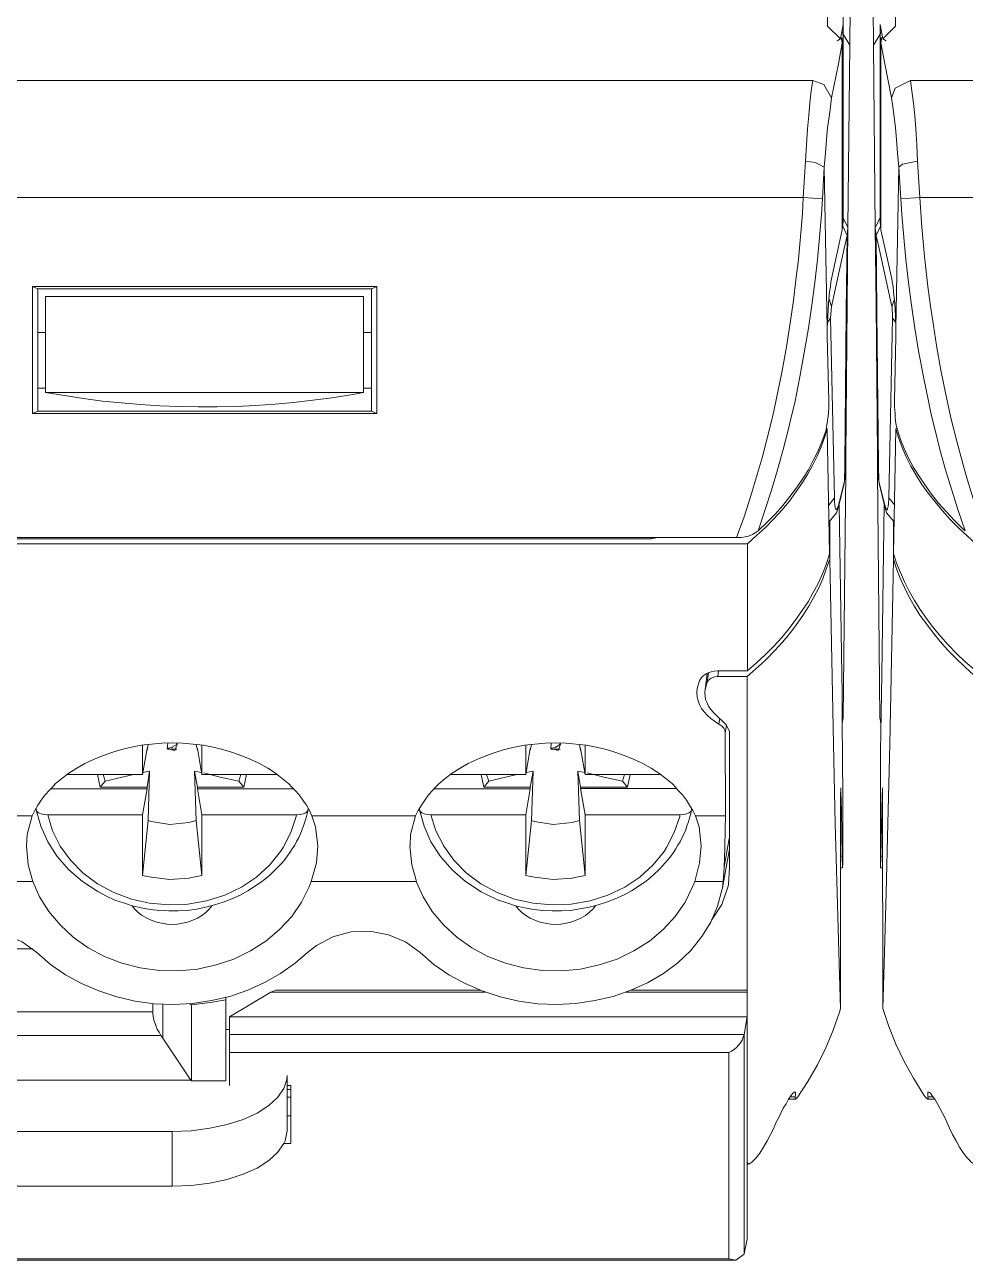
# Model space of a CAD drawing. Header units: inches. Extents: x 0.1 to 89.7, y 0.1 to 57.6.
# Drawn here: x 78.728 to 79.208, y 21.604 to 22.235 of the extents above; entities that cross this region are included whole.
import ezdxf
from ezdxf.enums import TextEntityAlignment as Align

# ---------------------------------------------------------------- set-up
doc = ezdxf.new("R2010")
doc.units = ezdxf.units.IN
doc.header["$MEASUREMENT"] = 0
doc.layers.add('OBJECT', color=140, linetype='Continuous')
doc.layers.add('PSYMS', color=7, linetype='Continuous')
doc.styles.add('WD', font='romans.shx', dxfattribs={"height": 0.185})

# ---------------------------------------------------------------- blocks, each defined once
blk = doc.blocks.new('440R_S13R2')
at = {"layer": 'OBJECT', "color": 7, "lineweight": 9}
for points in [[(-0.00526, 3.98708), (-0.00526, 0.63242)], [(0.86606, 3.98708), (0.86606, 0.63242)], [(-0.01654, 0.62272), (-0.01724, 0.69838)], [(0.87821, 0.69838), (0.87746, 0.62272)], [(0.87399, 0.6274), (0.87399, 0.69046)], [(-0.01322, 0.63329), (-0.01179, 0.62593)], [(-0.01322, 0.63314), (-0.01322, 0.6274)], [(-0.01296, 0.62955), (-0.01322, 0.6274)], [(-0.00526, 0.63242), (-0.01179, 0.62593)], [(0.86606, 0.63242), (0.87274, 0.62593)], [(0.87274, 0.62593), (0.87399, 0.63329)], [(0.87399, 0.6274), (0.87376, 0.62955)], [(-0.01322, 0.62842), (-0.01654, 0.62272)], [(-0.01322, 0.5522), (-0.01322, 0.62744)], [(-0.01322, 0.62744), (-0.01281, 0.62385)], [(-0.01281, 0.62385), (-0.01071, 0.61314)], [(-0.01281, 0.54884), (-0.01281, 0.62385)], [(-0.01226, 0.62676), (-0.01279, 0.62382)], [(-0.01179, 0.62593), (-0.01013, 0.62495)], [(0.87104, 0.62495), (0.87274, 0.62593)], [(0.87165, 0.61314), (0.87361, 0.62385)], [(0.87361, 0.62382), (0.87304, 0.62676)], [(0.87361, 0.62385), (0.87399, 0.62744)], [(0.87361, 0.54884), (0.87361, 0.62385)], [(0.87746, 0.62272), (0.87399, 0.62842)], [(0.87399, 0.5522), (0.87399, 0.62744)], [(-0.01573, 0.52884), (-0.01654, 0.62272)], [(0.87746, 0.62272), (0.87651, 0.52884)], [(-0.00735, 0.59559), (-0.01071, 0.61314)], [(0.87165, 0.61314), (0.86814, 0.59559)], [(0.0024, 0.6045), (-0.00541, 0.60061), (-0.00735, 0.59559)], [(0.59082, 0.6045), (0.00238, 0.6045)], [(0.00238, 0.6045), (0.00319, 0.59921), (0.00389, 0.59295), (0.00459, 0.58654), (0.00517, 0.57959), (0.00572, 0.57152), (0.0061, 0.56306)], [(0.8584, 0.6045), (0.57747, 0.6045)], [(0.85463, 0.56303), (0.8552, 0.57156), (0.8558, 0.57959), (0.85633, 0.58654), (0.85693, 0.59295), (0.85761, 0.59921), (0.8584, 0.6045)], [(0.86814, 0.59559), (0.86414, 0.60253), (0.8584, 0.6045)], [(-0.00735, 0.59559), (-0.00669, 0.59099), (-0.006, 0.58586), (-0.00526, 0.58012), (-0.00471, 0.5742), (-0.00418, 0.56718), (-0.00364, 0.56001)], [(0.86436, 0.56001), (0.86493, 0.56718), (0.86553, 0.5742), (0.86606, 0.58012), (0.86678, 0.58586), (0.86746, 0.59099), (0.86814, 0.59559)], [(-0.00364, 0.56001), (-0.00515, 0.47718)], [(0.0061, 0.56303), (-0.00168, 0.56152), (-0.00364, 0.56001)], [(-0.00364, 0.56001), (-0.00249, 0.54371)], [(0.0061, 0.56306), (0.00725, 0.54427)], [(0.85353, 0.54427), (0.85463, 0.56303)], [(0.86436, 0.56001), (0.85991, 0.56235), (0.85463, 0.56303)], [(0.86338, 0.54371), (0.86436, 0.56001)], [(0.86436, 0.56001), (0.86591, 0.47718)], [(-0.01322, 0.5522), (-0.01322, 0.53186)], [(-0.01281, 0.54884), (-0.01281, 0.52771)], [(0.87361, 0.54884), (0.87361, 0.52771)], [(0.87399, 0.5522), (0.87399, 0.53186)], [(0.03059, 0.37288), (0.02696, 0.38334), (0.02368, 0.39375), (0.02047, 0.4042), (0.01753, 0.41477), (0.01491, 0.42533), (0.01321, 0.43198), (0.01181, 0.43869), (0.00908, 0.45205), (0.00651, 0.46541), (0.00459, 0.47718), (0.00293, 0.48892), (0.00138, 0.50058), (-0.00002, 0.51243), (-0.00069, 0.52005), (-0.00139, 0.52771), (-0.00205, 0.53563), (-0.00249, 0.54371)], [(-0.00247, 0.54367), (0.00727, 0.54427)], [(0.60295, 0.54427), (0.00725, 0.54427)], [(0.04157, 0.36941), (0.03953, 0.37511), (0.03744, 0.38096), (0.03368, 0.39277), (0.03176, 0.39892), (0.03006, 0.40503), (0.02829, 0.4113), (0.02659, 0.41767), (0.02338, 0.43035), (0.02059, 0.44299), (0.01808, 0.45552), (0.01572, 0.46831), (0.01417, 0.47846), (0.01263, 0.48846), (0.0114, 0.49861), (0.01047, 0.50627), (0.00961, 0.51393), (0.00834, 0.5291), (0.00727, 0.54427)], [(0.85353, 0.54427), (0.56534, 0.54427)], [(0.85353, 0.54427), (0.85312, 0.5362), (0.85244, 0.52812), (0.85172, 0.52035), (0.85104, 0.51254), (0.8498, 0.50197), (0.84852, 0.49141), (0.84701, 0.48084), (0.84489, 0.46748), (0.84259, 0.45428), (0.8398, 0.44107), (0.83837, 0.4345), (0.83682, 0.42798), (0.83467, 0.41922), (0.8324, 0.41047), (0.82991, 0.40183), (0.82659, 0.39085), (0.82312, 0.38013), (0.81916, 0.36941)], [(0.86338, 0.54371), (0.86286, 0.53563), (0.86221, 0.52771), (0.86146, 0.52005), (0.86082, 0.51243), (0.85953, 0.50058), (0.85799, 0.48892), (0.85618, 0.47718), (0.85425, 0.46541), (0.85184, 0.45205), (0.84912, 0.43869), (0.84757, 0.43198), (0.84591, 0.42533), (0.84323, 0.41477), (0.84029, 0.4042), (0.83727, 0.39375), (0.8338, 0.38334), (0.83033, 0.37288)], [(0.85353, 0.54427), (0.86342, 0.54367)], [(-0.01322, 0.53382), (-0.01573, 0.52884)], [(0.87651, 0.52884), (0.87399, 0.53382)], [(-0.01528, 0.48933), (-0.01573, 0.52884)], [(-0.01573, 0.52884), (-0.01515, 0.5248)], [(-0.01307, 0.52967), (-0.01528, 0.5248)], [(-0.01322, 0.53186), (-0.01281, 0.52771)], [(-0.01281, 0.52771), (-0.00718, 0.50254)], [(0.87361, 0.52771), (0.86799, 0.50254)], [(0.87361, 0.52771), (0.87399, 0.53186)], [(0.87606, 0.5248), (0.87384, 0.52967)], [(0.87606, 0.48933), (0.87651, 0.52884)], [(0.87606, 0.5248), (0.87651, 0.52884)], [(-0.01377, 0.51812), (-0.01528, 0.5248)], [(-0.01488, 0.48556), (-0.01528, 0.5248)], [(0.87606, 0.5248), (0.87455, 0.51812)], [(0.87565, 0.48556), (0.87606, 0.5248)], [(-0.01377, 0.51812), (-0.0072, 0.48835)], [(0.86799, 0.48835), (0.87455, 0.51812)], [(-0.00515, 0.47718), (-0.00526, 0.48333), (-0.00569, 0.48975), (-0.00626, 0.49586), (-0.00654, 0.49865), (-0.00692, 0.50099), (-0.00718, 0.50254)], [(0.86591, 0.47718), (0.86618, 0.48333), (0.86648, 0.48975), (0.86708, 0.49586), (0.86746, 0.49865), (0.86772, 0.50099), (0.86799, 0.50254)], [(0.45721, 0.43326), (0.45721, 0.4985)], [(0.46, 0.49737), (0.45721, 0.4985)], [(0.6343, 0.4985), (0.45721, 0.4985)], [(0.46, 0.49737), (0.46, 0.4462)], [(0.46, 0.49737), (0.63152, 0.49737)], [(0.63152, 0.49737), (0.6343, 0.4985)], [(0.63152, 0.49737), (0.63152, 0.4462)], [(0.6343, 0.43326), (0.6343, 0.4985)], [(-0.01528, 0.48933), (-0.01462, 0.41183)], [(-0.00585, 0.49209), (-0.0072, 0.48835)], [(0.46391, 0.49348), (0.62747, 0.49348)], [(0.46391, 0.44409), (0.46391, 0.49348)], [(0.62747, 0.44409), (0.62747, 0.49348)], [(0.86799, 0.48835), (0.86678, 0.49209)], [(0.87606, 0.48933), (0.87538, 0.41183)], [(-0.01488, 0.48556), (-0.01403, 0.40669)], [(-0.00685, 0.48235), (-0.00707, 0.48835)], [(0.86799, 0.48835), (0.86757, 0.48235)], [(0.87565, 0.48556), (0.87485, 0.40669)], [(-0.00873, 0.38986), (-0.00685, 0.48235)], [(-0.00685, 0.48235), (-0.00515, 0.48001)], [(-0.00515, 0.47292), (-0.00515, 0.47718)], [(0.86591, 0.47292), (0.86591, 0.47718)], [(0.86606, 0.48001), (0.86757, 0.48235)], [(0.86757, 0.48235), (0.86953, 0.38986)], [(-0.00585, 0.43979), (-0.00515, 0.47292)], [(0.46391, 0.47484), (0.46, 0.47484)], [(0.63152, 0.47484), (0.62747, 0.47484)], [(0.86663, 0.43979), (0.86591, 0.47292)], [(0.46, 0.4462), (0.46, 0.43439)], [(0.46, 0.4462), (0.46391, 0.4462)], [(0.62747, 0.4462), (0.63152, 0.4462)], [(0.63152, 0.4462), (0.63152, 0.43439)], [(-0.0043, 0.42477), (-0.00471, 0.42632), (-0.00503, 0.42824), (-0.00541, 0.43077), (-0.00552, 0.43326), (-0.00585, 0.43673), (-0.00585, 0.43979)], [(0.46391, 0.44409), (0.62747, 0.44409)], [(0.46391, 0.44409), (0.47368, 0.44243), (0.48342, 0.44092), (0.49312, 0.43967), (0.503, 0.43869), (0.51274, 0.43786), (0.52264, 0.43715), (0.53245, 0.43688), (0.54234, 0.43662), (0.55223, 0.43662), (0.56196, 0.43688), (0.57187, 0.43745), (0.58175, 0.43801), (0.59149, 0.43896), (0.60138, 0.44009), (0.61113, 0.44133), (0.62086, 0.44288), (0.62747, 0.44409)], [(0.86523, 0.42477), (0.86553, 0.42632), (0.86591, 0.42824), (0.86618, 0.43077), (0.86648, 0.43326), (0.86663, 0.43673), (0.86663, 0.43979)], [(0.46, 0.43439), (0.45721, 0.43326)], [(0.6343, 0.43326), (0.45721, 0.43326)], [(0.46, 0.43439), (0.63152, 0.43439)], [(0.63152, 0.43439), (0.6343, 0.43326)], [(-0.00626, 0.36119), (-0.00503, 0.42533)], [(-0.00456, 0.4256), (-0.00503, 0.42533)], [(-0.00503, 0.42533), (-0.00349, 0.42047), (-0.00183, 0.41575), (0.00027, 0.411), (0.00266, 0.40613), (0.00529, 0.40152), (0.00834, 0.39681), (0.01155, 0.3922), (0.01506, 0.38779), (0.01881, 0.38319), (0.02283, 0.37873), (0.02712, 0.37443), (0.03176, 0.37009), (0.03604, 0.3662)], [(-0.0043, 0.42477), (-0.00264, 0.4199), (-0.00083, 0.41518), (0.00138, 0.41032), (0.00389, 0.40556), (0.00683, 0.401), (0.00989, 0.39639), (0.01321, 0.39179), (0.01683, 0.38722), (0.0207, 0.38277), (0.02491, 0.37832), (0.02936, 0.37398), (0.03059, 0.37288)], [(0.82478, 0.3662), (0.8295, 0.37054), (0.83406, 0.3747), (0.83837, 0.37915), (0.84244, 0.3836), (0.84621, 0.38805), (0.84953, 0.39266), (0.85274, 0.39722), (0.85565, 0.40183), (0.85825, 0.40654), (0.86067, 0.4113), (0.8627, 0.41617), (0.86452, 0.42088), (0.86576, 0.42533)], [(0.83033, 0.37288), (0.83478, 0.37719), (0.83908, 0.38153), (0.84301, 0.38598), (0.8467, 0.39054), (0.85006, 0.39511), (0.85327, 0.39975), (0.85618, 0.40432), (0.8587, 0.40903), (0.86104, 0.41379), (0.86301, 0.41866), (0.86482, 0.42337), (0.86523, 0.42477)], [(0.86538, 0.4256), (0.86576, 0.42533)], [(0.86708, 0.36119), (0.86576, 0.42533)], [(-0.01462, 0.41183), (-0.01447, 0.40322)], [(0.87538, 0.41183), (0.87538, 0.40322)], [(-0.01334, 0.27677), (-0.01447, 0.40322)], [(-0.01447, 0.40322), (-0.01388, 0.39847)], [(-0.01447, 0.40307), (-0.01377, 0.39722)], [(-0.01403, 0.40669), (-0.01388, 0.39847)], [(0.8741, 0.27677), (0.87538, 0.40322)], [(0.87455, 0.39722), (0.87538, 0.40307)], [(0.87485, 0.40669), (0.87467, 0.39847)], [(0.87467, 0.39847), (0.87538, 0.40322)], [(-0.01377, 0.39722), (-0.01388, 0.39847)], [(-0.01388, 0.39847), (-0.01098, 0.38654)], [(-0.01071, 0.38526), (-0.01377, 0.39722)], [(0.87455, 0.39722), (0.87165, 0.38526)], [(0.8718, 0.38654), (0.87467, 0.39847)], [(0.87467, 0.39847), (0.87455, 0.39722)], [(-0.01028, 0.38462), (-0.01001, 0.38402), (-0.00986, 0.38386), (-0.00975, 0.38375), (-0.0096, 0.38386), (-0.00947, 0.38402), (-0.00932, 0.38462), (-0.00901, 0.38526), (-0.0089, 0.38722), (-0.00873, 0.38986)], [(-0.00873, 0.38986), (-0.00569, 0.38609)], [(0.86663, 0.38609), (0.86953, 0.38986)], [(0.86953, 0.38986), (0.86965, 0.38779), (0.8698, 0.38609), (0.86999, 0.38485), (0.87025, 0.38402), (0.8704, 0.38386), (0.87055, 0.38375), (0.87063, 0.38386), (0.87078, 0.38402), (0.87119, 0.38462)], [(-0.01115, 0.38654), (-0.01237, 0.29889)], [(-0.01071, 0.38526), (-0.01098, 0.38654)], [(-0.01098, 0.38654), (-0.01028, 0.38462)], [(-0.01071, 0.38526), (-0.00986, 0.3822)], [(-0.00986, 0.3822), (-0.006, 0.3776)], [(0.86678, 0.3776), (0.87063, 0.3822)], [(0.87063, 0.3822), (0.87165, 0.38526)], [(0.87119, 0.38462), (0.8718, 0.38654)], [(0.8718, 0.38654), (0.87165, 0.38526)], [(0.87195, 0.38613), (0.87331, 0.29889)], [(-0.00626, 0.35828), (-0.00626, 0.37775)], [(0.86719, 0.35828), (0.86719, 0.37775)], [(0.81916, 0.36941), (0.04157, 0.36941)], [(0.08543, 0.36885), (0.77539, 0.36885)], [(0.77539, 0.36885), (0.77539, 0.36941)], [(0.77539, 0.36885), (0.77882, 0.36941)], [(0.83033, 0.37288), (0.82889, 0.3719), (0.82738, 0.37107), (0.82546, 0.37024), (0.82365, 0.36979), (0.82172, 0.36956), (0.81916, 0.36941)], [(0.03604, 0.3662), (0.82478, 0.3662)], [(0.82478, 0.30085), (0.82478, 0.3662)], [(-0.00626, 0.35828), (-0.0082, 0.26315), (-0.00917, 0.2224), (-0.01013, 0.18678), (-0.01098, 0.15618), (-0.01179, 0.12723)], [(-0.00626, 0.36119), (-0.00471, 0.35636), (-0.00275, 0.35149), (-0.00069, 0.34662), (0.00166, 0.34187), (0.00444, 0.33715), (0.00738, 0.33239), (0.01063, 0.32783), (0.01406, 0.32323), (0.01781, 0.31877), (0.02187, 0.31432), (0.02615, 0.30987), (0.03061, 0.30557), (0.03547, 0.30142), (0.03604, 0.30085)], [(-0.00626, 0.35828), (-0.00473, 0.35341), (-0.0029, 0.34855), (-0.00069, 0.34383), (0.00165, 0.33907), (0.00436, 0.33436), (0.00725, 0.3296), (0.01063, 0.32504), (0.01406, 0.32047), (0.01764, 0.31598), (0.0217, 0.31153), (0.026, 0.30708), (0.0263, 0.30696)], [(0.82478, 0.30085), (0.8295, 0.305), (0.83406, 0.30934), (0.83837, 0.3136), (0.84244, 0.31809), (0.84621, 0.32266), (0.8498, 0.32726), (0.85297, 0.33187), (0.85606, 0.33647), (0.8587, 0.34115), (0.86119, 0.3459), (0.86342, 0.35073), (0.86523, 0.35564), (0.86693, 0.36047), (0.86708, 0.36119)], [(0.83467, 0.30696), (0.83878, 0.31126), (0.84286, 0.31572), (0.84655, 0.32017), (0.85006, 0.32473), (0.85338, 0.32934), (0.85633, 0.33409), (0.85901, 0.33881), (0.86146, 0.34353), (0.86357, 0.34828), (0.86538, 0.35315), (0.86708, 0.35802), (0.86719, 0.35828)], [(0.86719, 0.35828), (0.86912, 0.26315), (0.86999, 0.2224), (0.87093, 0.18678), (0.8718, 0.15618), (0.87274, 0.12723)], [(0.0263, 0.30696), (0.03338, 0.30013), (0.03604, 0.29791)], [(0.82474, 0.29791), (0.8321, 0.30447), (0.83467, 0.30696)], [(-0.01237, 0.29889), (-0.01249, 0.289), (-0.01264, 0.27911), (-0.01281, 0.26927), (-0.01296, 0.25953), (-0.01296, 0.24964), (-0.01307, 0.24089)], [(0.80942, 0.30085), (0.80776, 0.3007), (0.80625, 0.3004), (0.80471, 0.29987), (0.80391, 0.29945), (0.80305, 0.29904), (0.80207, 0.29832), (0.80127, 0.29749), (0.80071, 0.29666), (0.80025, 0.29594)], [(0.80418, 0.2996), (0.80305, 0.29138)], [(0.80407, 0.295), (0.80482, 0.29987)], [(0.80942, 0.30085), (0.82478, 0.30085)], [(0.80957, 0.29791), (0.80999, 0.30085)], [(0.87384, 0.24089), (0.87376, 0.25074), (0.87376, 0.26062), (0.87361, 0.27036), (0.87361, 0.28025), (0.87346, 0.29013), (0.87331, 0.29889)], [(0.80025, 0.29594), (0.79905, 0.29179)], [(0.80407, 0.295), (0.80305, 0.29138)], [(0.80957, 0.29791), (0.80806, 0.29779), (0.80663, 0.29734), (0.80614, 0.29708), (0.80557, 0.29666), (0.80459, 0.29598), (0.80433, 0.29542), (0.80407, 0.295)], [(0.82474, 0.29791), (0.80957, 0.29791)], [(0.82474, 0.27149), (0.82474, 0.29791)], [(0.79905, 0.29179), (0.79886, 0.28968), (0.79905, 0.2876), (0.79946, 0.28553), (0.80025, 0.2836), (0.80127, 0.2816), (0.80252, 0.27979), (0.80418, 0.27802), (0.80599, 0.27636), (0.80791, 0.27496), (0.81018, 0.27353)], [(0.80305, 0.29138), (0.80293, 0.28972), (0.80305, 0.28787), (0.80331, 0.28609), (0.80407, 0.2844), (0.80482, 0.28274), (0.80599, 0.28108), (0.80739, 0.27953)], [(-0.01334, 0.27677), (-0.01264, 0.27538)], [(-0.01334, 0.27677), (-0.01279, 0.27398)], [(0.81406, 0.273), (0.80739, 0.27953)], [(0.81018, 0.27353), (0.81059, 0.27636)], [(0.81335, 0.269), (0.81335, 0.26979), (0.81305, 0.27066), (0.81263, 0.27134), (0.81225, 0.27187), (0.81184, 0.27247), (0.81101, 0.273), (0.81018, 0.27353)], [(0.87361, 0.27538), (0.8741, 0.27677)], [(0.87361, 0.27398), (0.8741, 0.27677)], [(0.81335, 0.269), (0.81406, 0.27285)], [(0.8135, 0.22629), (0.81335, 0.269)], [(0.81561, 0.26968), (0.81406, 0.273)], [(0.81561, 0.19957), (0.81561, 0.26953)], [(0.82474, 0.05158), (0.82474, 0.27149)], [(0.52902, 0.26379), (0.52372, 0.26368), (0.51844, 0.26327), (0.51313, 0.26259), (0.50804, 0.26161), (0.50289, 0.26047), (0.49798, 0.25896), (0.49312, 0.25727), (0.48857, 0.25534), (0.48412, 0.25327), (0.47995, 0.25089), (0.47589, 0.24825), (0.47225, 0.24561), (0.46893, 0.2427), (0.46742, 0.24115), (0.46587, 0.23961), (0.4638, 0.23712), (0.46166, 0.23447), (0.45989, 0.23183), (0.45838, 0.22908), (0.45706, 0.22629)], [(0.51372, 0.24757), (0.51372, 0.2627)], [(0.51611, 0.26104), (0.51372, 0.24757)], [(0.51661, 0.263), (0.51611, 0.2601)], [(0.51611, 0.26104), (0.51611, 0.2601)], [(0.52681, 0.26368), (0.52649, 0.26089)], [(0.52649, 0.26089), (0.53043, 0.25995), (0.53153, 0.26327)], [(0.52889, 0.26149), (0.52681, 0.26119), (0.52649, 0.26089)], [(0.52666, 0.26059), (0.52902, 0.26059)], [(0.52902, 0.2613), (0.52889, 0.26149)], [(0.52902, 0.26379), (0.53426, 0.26368), (0.5396, 0.26327), (0.54491, 0.26259), (0.55004, 0.26161), (0.55502, 0.26047), (0.56004, 0.25896), (0.56491, 0.25727), (0.56951, 0.25534), (0.57396, 0.25327), (0.57813, 0.25089), (0.58219, 0.24825), (0.58562, 0.24561), (0.58898, 0.2427), (0.59064, 0.24115), (0.59204, 0.23961), (0.59428, 0.23712), (0.59621, 0.23447), (0.59804, 0.23183), (0.59956, 0.22908), (0.60092, 0.22629)], [(0.53153, 0.26327), (0.52917, 0.26176), (0.52902, 0.2613)], [(0.52902, 0.26059), (0.53138, 0.26059)], [(0.53153, 0.26327), (0.53125, 0.26368)], [(0.54142, 0.263), (0.542, 0.2601)], [(0.542, 0.26104), (0.542, 0.2601)], [(0.542, 0.26104), (0.54432, 0.24757)], [(0.54432, 0.24757), (0.54432, 0.2627)], [(0.72611, 0.26379), (0.72082, 0.26368), (0.71558, 0.26327), (0.71026, 0.26259), (0.70513, 0.26161), (0.69996, 0.26047), (0.69509, 0.25896), (0.69026, 0.25727), (0.68565, 0.25534), (0.6812, 0.25327), (0.67705, 0.25089), (0.67298, 0.24825), (0.66935, 0.24561), (0.66615, 0.2427), (0.66449, 0.24115), (0.66309, 0.23961), (0.6609, 0.23712), (0.65896, 0.23447), (0.65715, 0.23183), (0.6556, 0.22908), (0.6542, 0.22629)], [(0.71086, 0.24757), (0.71086, 0.2627)], [(0.71316, 0.26104), (0.71086, 0.24757)], [(0.71377, 0.263), (0.71316, 0.2601)], [(0.71316, 0.26104), (0.71316, 0.2601)], [(0.72392, 0.26368), (0.72365, 0.26089)], [(0.72365, 0.26089), (0.7275, 0.25995), (0.72867, 0.26327)], [(0.72611, 0.26149), (0.72407, 0.26119), (0.72365, 0.26089)], [(0.7238, 0.26059), (0.72611, 0.26059)], [(0.72611, 0.26379), (0.73143, 0.26368), (0.73671, 0.26327), (0.74195, 0.26259), (0.74712, 0.26161), (0.75233, 0.26047), (0.75716, 0.25896), (0.76203, 0.25727), (0.76659, 0.25534), (0.77105, 0.25327), (0.77527, 0.25089), (0.77924, 0.24825), (0.7829, 0.24561), (0.78625, 0.2427), (0.78776, 0.24115), (0.78912, 0.23961), (0.79139, 0.23712), (0.79342, 0.23447), (0.79508, 0.23183), (0.79678, 0.22908), (0.79807, 0.22629)], [(0.72867, 0.26327), (0.72641, 0.26176), (0.72611, 0.2613)], [(0.72611, 0.26134), (0.72611, 0.26145)], [(0.72611, 0.26059), (0.72852, 0.26059)], [(0.72867, 0.26327), (0.72837, 0.26368)], [(0.73852, 0.263), (0.73905, 0.2601)], [(0.73905, 0.26104), (0.73905, 0.2601)], [(0.73905, 0.26104), (0.74146, 0.24757)], [(0.74146, 0.24757), (0.74146, 0.2627)], [(0.51745, 0.24934), (0.51387, 0.24855)], [(0.51745, 0.24934), (0.51611, 0.24115)], [(0.51745, 0.24934), (0.51661, 0.22391)], [(0.54045, 0.24934), (0.542, 0.24115)], [(0.54045, 0.24934), (0.54415, 0.24855)], [(0.54142, 0.22391), (0.54045, 0.24934)], [(0.56336, 0.2441), (0.55377, 0.24629), (0.54532, 0.2484)], [(0.71471, 0.24934), (0.71097, 0.24855)], [(0.71471, 0.24934), (0.71316, 0.24115)], [(0.71471, 0.24934), (0.71377, 0.22391)], [(0.73765, 0.24934), (0.73905, 0.24115)], [(0.73765, 0.24934), (0.74131, 0.24855)], [(0.73852, 0.22391), (0.73765, 0.24934)], [(0.76052, 0.2441), (0.75105, 0.24629), (0.74237, 0.2484)], [(0.47476, 0.24757), (0.51372, 0.24757)], [(0.49061, 0.24757), (0.49204, 0.24115)], [(0.49451, 0.2441), (0.49204, 0.24115)], [(0.49355, 0.24757), (0.49451, 0.2441)], [(0.50915, 0.24757), (0.49451, 0.2441)], [(0.54432, 0.24757), (0.58315, 0.24757)], [(0.56336, 0.2441), (0.56438, 0.24757)], [(0.56336, 0.2441), (0.5659, 0.24115)], [(0.5659, 0.24115), (0.56726, 0.24757)], [(0.67203, 0.24757), (0.71086, 0.24757)], [(0.68784, 0.24757), (0.68924, 0.24115)], [(0.69181, 0.2441), (0.68924, 0.24115)], [(0.69064, 0.24757), (0.69181, 0.2441)], [(0.70626, 0.24757), (0.69181, 0.2441)], [(0.74146, 0.24757), (0.78025, 0.24757)], [(0.76052, 0.2441), (0.76158, 0.24757)], [(0.76052, 0.2441), (0.76312, 0.24115)], [(0.76312, 0.24115), (0.76452, 0.24757)], [(-0.01296, 0.20195), (-0.01296, 0.24089)], [(-0.01194, 0.24074), (-0.01226, 0.23085), (-0.01237, 0.22893)], [(-0.01194, 0.23602), (-0.01194, 0.24074)], [(-0.01179, 0.12723), (-0.01194, 0.23602)], [(0.51611, 0.24029), (0.46657, 0.24029)], [(0.51611, 0.24115), (0.49204, 0.24115)], [(0.51611, 0.24029), (0.51372, 0.22681)], [(0.51611, 0.24115), (0.51611, 0.24029)], [(0.542, 0.24115), (0.542, 0.24029)], [(0.5659, 0.24115), (0.542, 0.24115)], [(0.542, 0.24029), (0.54432, 0.22681)], [(0.59134, 0.24029), (0.542, 0.24029)], [(0.71316, 0.24029), (0.66366, 0.24029)], [(0.71316, 0.24115), (0.68924, 0.24115)], [(0.71316, 0.24029), (0.71086, 0.22681)], [(0.71316, 0.24115), (0.71316, 0.24029)], [(0.76312, 0.24115), (0.73905, 0.24115)], [(0.73905, 0.24115), (0.73905, 0.24032)], [(0.73905, 0.24032), (0.74146, 0.22685)], [(0.78856, 0.24032), (0.73905, 0.24032)], [(0.87274, 0.23602), (0.87289, 0.24074)], [(0.87274, 0.12723), (0.87274, 0.23602)], [(0.87319, 0.22893), (0.87289, 0.23866), (0.87289, 0.24074)], [(0.87384, 0.20195), (0.87384, 0.24089)], [(-0.01281, 0.20553), (-0.01237, 0.22893)], [(-0.01194, 0.22893), (-0.01237, 0.22893)], [(0.45904, 0.22961), (0.45904, 0.23017)], [(0.46502, 0.22681), (0.46325, 0.22697), (0.4624, 0.22712), (0.46159, 0.22738), (0.46085, 0.22768), (0.46031, 0.22795), (0.45978, 0.22836), (0.45934, 0.22878), (0.45919, 0.22919), (0.45904, 0.22961)], [(0.45904, 0.22949), (0.46144, 0.22097), (0.46502, 0.21289), (0.46989, 0.20542), (0.47589, 0.19859), (0.48283, 0.19248), (0.49076, 0.18734), (0.49525, 0.18497)], [(0.49525, 0.18497), (0.49953, 0.183), (0.50396, 0.1815), (0.50842, 0.1801), (0.51313, 0.17897), (0.51777, 0.17814), (0.52249, 0.17772), (0.52736, 0.17746), (0.5321, 0.17746), (0.53681, 0.17772), (0.54153, 0.1784), (0.54628, 0.17927), (0.55085, 0.18051), (0.55532, 0.18191), (0.55966, 0.18357), (0.56394, 0.1855), (0.56796, 0.18776), (0.57187, 0.19025), (0.57566, 0.19289), (0.57921, 0.1958), (0.58241, 0.19889), (0.584, 0.20055), (0.58551, 0.20221), (0.5869, 0.20387), (0.58828, 0.20568), (0.58953, 0.20749), (0.59075, 0.20931), (0.59204, 0.21127), (0.593, 0.21308), (0.59411, 0.21515), (0.59498, 0.21708), (0.59577, 0.21904), (0.59664, 0.22112), (0.59728, 0.22323), (0.59787, 0.22531), (0.59845, 0.22738), (0.59898, 0.22949)], [(0.593, 0.22681), (0.59481, 0.22697), (0.59562, 0.22712), (0.59647, 0.22738), (0.59717, 0.22768), (0.59775, 0.22795), (0.5983, 0.22836), (0.59856, 0.22878), (0.59883, 0.22919), (0.59898, 0.22961)], [(0.59898, 0.22961), (0.59898, 0.23017)], [(0.65618, 0.22961), (0.65618, 0.23017)], [(0.66211, 0.22681), (0.6603, 0.22697), (0.6595, 0.22712), (0.65866, 0.22738), (0.658, 0.22768), (0.65741, 0.22795), (0.65683, 0.22836), (0.65656, 0.22878), (0.65634, 0.22919), (0.65618, 0.22961)], [(0.65618, 0.22946), (0.65852, 0.221), (0.66211, 0.21293), (0.66698, 0.20542), (0.67298, 0.19859), (0.67992, 0.19248), (0.68784, 0.18731), (0.69245, 0.18497)], [(0.69245, 0.18497), (0.69675, 0.183), (0.70109, 0.1815), (0.70565, 0.1801), (0.71026, 0.17897), (0.71497, 0.17814), (0.71969, 0.17772), (0.72445, 0.17746), (0.7292, 0.17746), (0.73392, 0.17772), (0.73863, 0.17844), (0.74339, 0.17927), (0.74799, 0.18051), (0.75244, 0.18191), (0.75686, 0.18357), (0.76109, 0.18553), (0.7652, 0.18776), (0.76912, 0.19025), (0.77286, 0.19285), (0.77633, 0.1958), (0.77969, 0.19885), (0.7812, 0.20055), (0.78259, 0.20221), (0.7841, 0.20387), (0.78539, 0.20565), (0.78682, 0.20749), (0.78803, 0.20931), (0.78912, 0.21127), (0.79025, 0.21304), (0.79127, 0.21515), (0.79218, 0.21712), (0.79308, 0.21904), (0.79373, 0.22112), (0.79444, 0.22319), (0.79508, 0.22531), (0.79565, 0.22738), (0.7961, 0.22946)], [(0.7901, 0.22681), (0.79191, 0.22697), (0.79278, 0.22712), (0.79357, 0.22738), (0.79429, 0.22768), (0.79486, 0.22795), (0.79539, 0.22836), (0.79584, 0.22878), (0.79599, 0.22919), (0.7961, 0.22961)], [(0.7961, 0.22961), (0.7961, 0.23017)], [(0.87319, 0.22893), (0.87274, 0.22893)], [(0.87361, 0.20553), (0.87319, 0.22893)], [(0.40367, 0.22629), (0.45706, 0.22629)], [(0.45706, 0.22629), (0.45448, 0.21681), (0.45406, 0.21097)], [(0.51372, 0.22681), (0.46502, 0.22681)], [(0.46502, 0.22681), (0.46753, 0.21863), (0.4714, 0.2107), (0.4767, 0.20346), (0.48312, 0.19693), (0.49061, 0.19134), (0.49895, 0.18689), (0.50804, 0.18342), (0.51745, 0.18134), (0.52736, 0.18051), (0.53709, 0.18093), (0.54672, 0.18259), (0.55602, 0.1855), (0.56464, 0.18968), (0.57245, 0.19482), (0.57921, 0.20108), (0.58481, 0.20802), (0.58604, 0.20998)], [(0.51372, 0.19568), (0.51372, 0.22681)], [(0.51661, 0.22391), (0.51372, 0.19568)], [(0.51661, 0.22391), (0.51815, 0.22349)], [(0.51815, 0.22349), (0.52774, 0.22195), (0.53751, 0.22293), (0.54142, 0.22391)], [(0.54142, 0.22391), (0.54432, 0.19568)], [(0.54432, 0.19568), (0.54432, 0.22681)], [(0.593, 0.22681), (0.54432, 0.22681)], [(0.58604, 0.20998), (0.59011, 0.21776), (0.59273, 0.22602), (0.593, 0.22681)], [(0.60092, 0.22629), (0.6542, 0.22629)], [(0.60387, 0.21097), (0.60273, 0.22059), (0.60092, 0.22629)], [(0.6542, 0.22629), (0.65158, 0.21681), (0.65132, 0.21097)], [(0.71086, 0.22681), (0.66211, 0.22681)], [(0.66211, 0.22681), (0.66464, 0.21863), (0.66871, 0.2107), (0.67384, 0.20346), (0.68026, 0.19693), (0.68773, 0.19134), (0.69611, 0.18689), (0.70513, 0.18342), (0.71471, 0.18134), (0.72445, 0.18051), (0.73418, 0.18093), (0.74392, 0.18259), (0.75309, 0.1855), (0.76173, 0.18968), (0.7695, 0.19482), (0.77633, 0.20108), (0.78203, 0.20802), (0.7832, 0.20998)], [(0.71086, 0.19568), (0.71086, 0.22681)], [(0.71377, 0.22391), (0.71086, 0.19568)], [(0.71377, 0.22391), (0.71531, 0.22349)], [(0.71531, 0.22349), (0.72486, 0.22195), (0.73463, 0.22293), (0.73852, 0.22391)], [(0.73852, 0.22391), (0.74146, 0.19568)], [(0.74146, 0.19568), (0.74146, 0.22685)], [(0.7901, 0.22685), (0.74146, 0.22685)], [(0.7832, 0.20998), (0.78716, 0.21776), (0.78999, 0.22602), (0.7901, 0.22681)], [(0.80112, 0.21097), (0.79999, 0.22059), (0.79807, 0.22629)], [(0.79807, 0.22629), (0.8135, 0.22629)], [(0.81289, 0.19983), (0.8132, 0.20972), (0.81335, 0.21961), (0.8135, 0.22629)], [(0.45406, 0.21097), (0.45506, 0.20108), (0.45738, 0.19259)], [(0.60055, 0.19259), (0.60317, 0.20221), (0.60387, 0.21097)], [(0.65117, 0.21097), (0.65228, 0.20108), (0.65464, 0.19259)], [(0.7978, 0.19259), (0.80025, 0.20221), (0.80112, 0.21097)], [(0.81289, 0.19999), (0.81546, 0.21459)], [(-0.01281, 0.20553), (-0.01296, 0.19957)], [(-0.01194, 0.20553), (-0.01281, 0.20553)], [(0.81195, 0.18927), (0.81561, 0.20915)], [(0.87361, 0.20553), (0.87274, 0.20553)], [(0.87361, 0.20553), (0.87376, 0.19957)], [(-0.01296, 0.19957), (-0.01296, 0.20195)], [(-0.01194, 0.19957), (-0.01296, 0.19957)], [(0.8124, 0.19259), (0.81289, 0.19983)], [(0.81289, 0.19999), (0.81289, 0.19983)], [(0.81501, 0.19093), (0.81561, 0.19957)], [(0.87376, 0.19957), (0.87274, 0.19957)], [(0.87376, 0.19957), (0.87384, 0.20195)], [(0.40344, 0.19259), (0.45738, 0.19259)], [(0.45738, 0.19259), (0.46085, 0.18467), (0.46561, 0.17719), (0.4714, 0.17021), (0.47808, 0.16395), (0.48578, 0.15852), (0.49425, 0.15406), (0.50317, 0.15059), (0.51262, 0.1481), (0.52238, 0.14686), (0.53226, 0.14659), (0.542, 0.14753), (0.55158, 0.14961), (0.56074, 0.15267), (0.56924, 0.15685), (0.57717, 0.16187), (0.58422, 0.16787), (0.59049, 0.17451), (0.59551, 0.18191), (0.59941, 0.1898), (0.60055, 0.19259)], [(0.51372, 0.19568), (0.51815, 0.1947)], [(0.51815, 0.1947), (0.52789, 0.19357), (0.53762, 0.19429), (0.53987, 0.1947)], [(0.53987, 0.1947), (0.54432, 0.19568)], [(0.60055, 0.19259), (0.65452, 0.19259)], [(0.65452, 0.19259), (0.65811, 0.18467), (0.66271, 0.17719), (0.66856, 0.17021), (0.67539, 0.16395), (0.68305, 0.15852), (0.69135, 0.15406), (0.70037, 0.15059), (0.70969, 0.1481), (0.71943, 0.14686), (0.72931, 0.14659), (0.73905, 0.14753), (0.74863, 0.14961), (0.75788, 0.15267), (0.76644, 0.15685), (0.77441, 0.16187), (0.78154, 0.16787), (0.78761, 0.17451), (0.79278, 0.18191), (0.79663, 0.1898), (0.7978, 0.19259)], [(0.71086, 0.19568), (0.71531, 0.1947)], [(0.71531, 0.1947), (0.72501, 0.19357), (0.73478, 0.19429), (0.73697, 0.1947)], [(0.73697, 0.1947), (0.74146, 0.19568)], [(0.7978, 0.19259), (0.8124, 0.19259)], [(0.80637, 0.17259), (0.81165, 0.18078), (0.81486, 0.1901), (0.81501, 0.19093)], [(0.81195, 0.18927), (0.8124, 0.19259)], [(0.77346, 0.14044), (0.78165, 0.1452), (0.78912, 0.15074), (0.79569, 0.15712), (0.80135, 0.16425), (0.80599, 0.17172), (0.80942, 0.1798), (0.81165, 0.18814), (0.81195, 0.18927)], [(0.50842, 0.1801), (0.50985, 0.17829), (0.51162, 0.17663), (0.51361, 0.17508), (0.51596, 0.17365), (0.5183, 0.17259), (0.5211, 0.17161), (0.5236, 0.17104), (0.52623, 0.17063), (0.52902, 0.17048)], [(0.54945, 0.1801), (0.54809, 0.17829), (0.5464, 0.17663), (0.54432, 0.17508), (0.54211, 0.17365), (0.5396, 0.17259), (0.53698, 0.17161), (0.53426, 0.17104), (0.53168, 0.17063), (0.52902, 0.17048)], [(0.70569, 0.1801), (0.70705, 0.17829), (0.70875, 0.17663), (0.71086, 0.17508), (0.71305, 0.17365), (0.71558, 0.17259), (0.71818, 0.17161), (0.72082, 0.17104), (0.7235, 0.17063), (0.72611, 0.17048)], [(0.74671, 0.1801), (0.74531, 0.17829), (0.7435, 0.17663), (0.74158, 0.17508), (0.7392, 0.17365), (0.73671, 0.17259), (0.73403, 0.17161), (0.73158, 0.17104), (0.7289, 0.17063), (0.72611, 0.17048)], [(0.45946, 0.15599), (0.45197, 0.16146), (0.44319, 0.16519), (0.43361, 0.16701), (0.4304, 0.16701)], [(0.65656, 0.15599), (0.64907, 0.16146), (0.64034, 0.16519), (0.63071, 0.16701), (0.62098, 0.16659), (0.61162, 0.1641), (0.60317, 0.15965), (0.59856, 0.15599)], [(0.45736, 0.15784), (0.40344, 0.15784)], [(0.45946, 0.15599), (0.46646, 0.14991), (0.47423, 0.14463), (0.48246, 0.14003), (0.49134, 0.13625), (0.50049, 0.1332), (0.51008, 0.13101), (0.51981, 0.12972), (0.52955, 0.12931), (0.53945, 0.12987), (0.54919, 0.13127), (0.55866, 0.13346), (0.56785, 0.13667), (0.57658, 0.14059), (0.58481, 0.14531), (0.59247, 0.15074), (0.59856, 0.15599)], [(0.65656, 0.15599), (0.6635, 0.14991), (0.67132, 0.14463), (0.67966, 0.14003), (0.68845, 0.13625), (0.69762, 0.1332), (0.70724, 0.13101), (0.71697, 0.12972), (0.72686, 0.12931), (0.73656, 0.12987), (0.74633, 0.13127), (0.7558, 0.13346), (0.7649, 0.13667), (0.77346, 0.14044)], [(0.55849, 0.12293), (0.57979, 0.13557)], [(0.58241, 0.1367), (0.57979, 0.13557)], [(0.57979, 0.13557), (0.69011, 0.13557)], [(0.58241, 0.1367), (0.68732, 0.1367)], [(0.76233, 0.13557), (0.82474, 0.13557)], [(0.76505, 0.1367), (0.82474, 0.1367)], [(0.82474, 0.13557), (0.82474, 0.1367)], [(0.82474, 0.13557), (0.82474, 0.12293)], [(-0.01179, 0.12723), (-0.00873, 0.11791), (-0.00515, 0.10886), (-0.00083, 0.09999), (0.00389, 0.09135), (0.00919, 0.08301), (0.01031, 0.08131)], [(0.51915, 0.12987), (0.51915, 0.12459)], [(0.52419, 0.12946), (0.52419, 0.11191)], [(0.53806, 0.12972), (0.53891, 0.1292)], [(0.53891, 0.1292), (0.5486, 0.13029), (0.55657, 0.13172)], [(0.53891, 0.1292), (0.53891, 0.0901)], [(0.55657, 0.13172), (0.55657, 0.13293)], [(0.55657, 0.0901), (0.55657, 0.13172)], [(0.85048, 0.08131), (0.85595, 0.08969), (0.86082, 0.09818), (0.86512, 0.10705), (0.86885, 0.1161), (0.87218, 0.12542), (0.87274, 0.12723)], [(0.51915, 0.12557), (0.34165, 0.12557)], [(0.51915, 0.12459), (0.51932, 0.12305), (0.51959, 0.12123), (0.52025, 0.11946), (0.52081, 0.11806), (0.52136, 0.11652), (0.52236, 0.11501), (0.52317, 0.11331)], [(0.82474, 0.12293), (0.55849, 0.12293)], [(0.55849, 0.11388), (0.55849, 0.12293)], [(0.82308, 0.11388), (0.82474, 0.12293)], [(0.82474, 0.12293), (0.82474, 0.00856)], [(0.55849, 0.1164), (0.55657, 0.1164)], [(0.52317, 0.11331), (0.33763, 0.11331)], [(0.52317, 0.11331), (0.52419, 0.11191)], [(0.53864, 0.09037), (0.52419, 0.11191)], [(0.55849, 0.11388), (0.82308, 0.11388)], [(0.55849, 0.11388), (0.55849, 0.10456)], [(0.81531, 0.10456), (0.81667, 0.10523), (0.81806, 0.10622), (0.81931, 0.10735), (0.82048, 0.10859), (0.82154, 0.1101), (0.82214, 0.11097), (0.82252, 0.11191), (0.82278, 0.11289), (0.82308, 0.11388)], [(0.82308, 0.11388), (0.82308, 0.00105)], [(0.55849, 0.10456), (0.55849, 0.08757)], [(0.55849, 0.10456), (0.81531, 0.10456)], [(0.81531, 0.10456), (0.81531, -0.00144)], [(0.53864, 0.09037), (0.32218, 0.09037)], [(0.52902, 0.06392), (0.53876, 0.06437), (0.54838, 0.06561), (0.55726, 0.06758), (0.56545, 0.07018), (0.57272, 0.07339), (0.57866, 0.07731), (0.58326, 0.08146), (0.58647, 0.08607), (0.58802, 0.09078), (0.58813, 0.09286)], [(0.53891, 0.0901), (0.53864, 0.09037)], [(0.55657, 0.0901), (0.53891, 0.0901)], [(0.58813, 0.06437), (0.58813, 0.09286)], [(0.0117, 0.08425), (0.01138, 0.08425), (0.01138, 0.0841), (0.01127, 0.08357), (0.01127, 0.08301), (0.01138, 0.08188)], [(0.02251, 0.06576), (0.02129, 0.06841), (0.02019, 0.0709), (0.01753, 0.07591), (0.01627, 0.07825), (0.01491, 0.08052), (0.01363, 0.08229), (0.01263, 0.08369), (0.01212, 0.0841), (0.01181, 0.08425), (0.0117, 0.08425)], [(0.58813, 0.08757), (0.59009, 0.08757)], [(0.59009, 0.08565), (0.58813, 0.08565)], [(0.59009, 0.05784), (0.59009, 0.08757)], [(0.83837, 0.06576), (0.8395, 0.06841), (0.84074, 0.0709), (0.84323, 0.07591), (0.84467, 0.07825), (0.84591, 0.08052), (0.84712, 0.08229), (0.84825, 0.08369), (0.84867, 0.0841), (0.84893, 0.08425), (0.84912, 0.08425)], [(0.84912, 0.08425), (0.84938, 0.08425), (0.84953, 0.0841), (0.84953, 0.08357), (0.84953, 0.08301), (0.84938, 0.08188)], [(0.01031, 0.08146), (0.01127, 0.08052)], [(0.01138, 0.08188), (0.01155, 0.08105), (0.01155, 0.08078), (0.01138, 0.08063), (0.01138, 0.08052), (0.01127, 0.08052)], [(0.01491, 0.08052), (0.01127, 0.08052)], [(0.01406, 0.08188), (0.01138, 0.08188)], [(0.59009, 0.08161), (0.58813, 0.08161)], [(0.84953, 0.08052), (0.84591, 0.08052)], [(0.84938, 0.08188), (0.8467, 0.08188)], [(0.84938, 0.08188), (0.84938, 0.08105), (0.84938, 0.08078), (0.84938, 0.08063), (0.84938, 0.08052), (0.84953, 0.08052)], [(0.84953, 0.08052), (0.85048, 0.08146)], [(0.59009, 0.07199), (0.58813, 0.07199)], [(0.03545, 0.04724), (0.03504, 0.04739), (0.03449, 0.04765), (0.03353, 0.04837), (0.03272, 0.0492), (0.03176, 0.05029), (0.02963, 0.05278), (0.0277, 0.05588), (0.02587, 0.05909), (0.02406, 0.06241), (0.02251, 0.06576)], [(0.33174, 0.06392), (0.52902, 0.06392)], [(0.52902, 0.03584), (0.52902, 0.06392)], [(0.58706, 0.05916), (0.58813, 0.06437)], [(0.82474, 0.06271), (0.82474, 0.06392)], [(0.82535, 0.04724), (0.82584, 0.04739), (0.8264, 0.04765), (0.82723, 0.04837), (0.8281, 0.0492), (0.8292, 0.05029), (0.83116, 0.05278), (0.83312, 0.05588), (0.83504, 0.05909), (0.83674, 0.06241), (0.83837, 0.06576)], [(0.52902, 0.03584), (0.53876, 0.03626), (0.54838, 0.03739), (0.55726, 0.03931), (0.56545, 0.04195), (0.57272, 0.04516), (0.57866, 0.04905), (0.58326, 0.05324), (0.58647, 0.05784), (0.58706, 0.05916)], [(0.59009, 0.05784), (0.58647, 0.05784)], [(0.82474, 0.06271), (0.82474, 0.06173)], [(0.82474, 0.04822), (0.82474, 0.05158)], [(0.82474, 0.04822), (0.82535, 0.04724)], [(0.82535, 0.04724), (0.82474, 0.04724)], [(0.82474, 0.03739), (0.82474, 0.04724)], [(0.33174, 0.03584), (0.52902, 0.03584)], [(0.82308, 0.00105), (0.82474, 0.00856)], [(0.81878, -0.00227), (0.82308, 0.00094)], [(0.04198, -0.00227), (0.81878, -0.00227)], [(0.04547, -0.00144), (0.81531, -0.00144)], [(0.81531, -0.00144), (0.81878, -0.00227)]]:
    blk.add_lwpolyline(points, dxfattribs=at)
at = {"style": 'WD', "width": 0.7}
for tag, p in [('INST', (0.4, 5.5721)), ('LOC', (0.4, 5.4025)), ('DESC1', (0.4, 5.24625)), ('DESC2', (0.4, 5.09)), ('DESC3', (0.4, 4.94207)), ('XREF', (0.4, 4.37125))]:
    blk.add_attdef(tag, text='', height=0.125, dxfattribs=at).set_placement(p, align=Align.CENTER)
at = {"style": 'WD'}
blk.add_attdef('TAG1', text='', height=0.125, dxfattribs=at).set_placement((0.4, 4.7775), align=Align.CENTER)
at = {"style": 'WD', "flags": 9}
blk.add_attdef('FAMILY', (0.60469, 4.74234), '', height=0.01, dxfattribs=at)
for tag, p in [('CAT', (0.62974, 4.69817)), ('MFG', (0.6278, 4.67873)), ('ASSYCODE', (0.62997, 4.66136))]:
    blk.add_attdef(tag, text='', height=0.01, dxfattribs=at).set_placement(p, align=Align.CENTER)

msp = doc.modelspace()

# ---------------------------------------------------------------- block references
at = {"layer": 'PSYMS', "xscale": 0.9935880310615606, "yscale": 0.9935880310615606, "zscale": 0.9935880310615606}
for p in [(78.2775, 21.60587), (79.17794, 21.60587)]:
    msp.add_blockref('440R_S13R2', p, dxfattribs=at)

doc.saveas('drawing.dxf')
